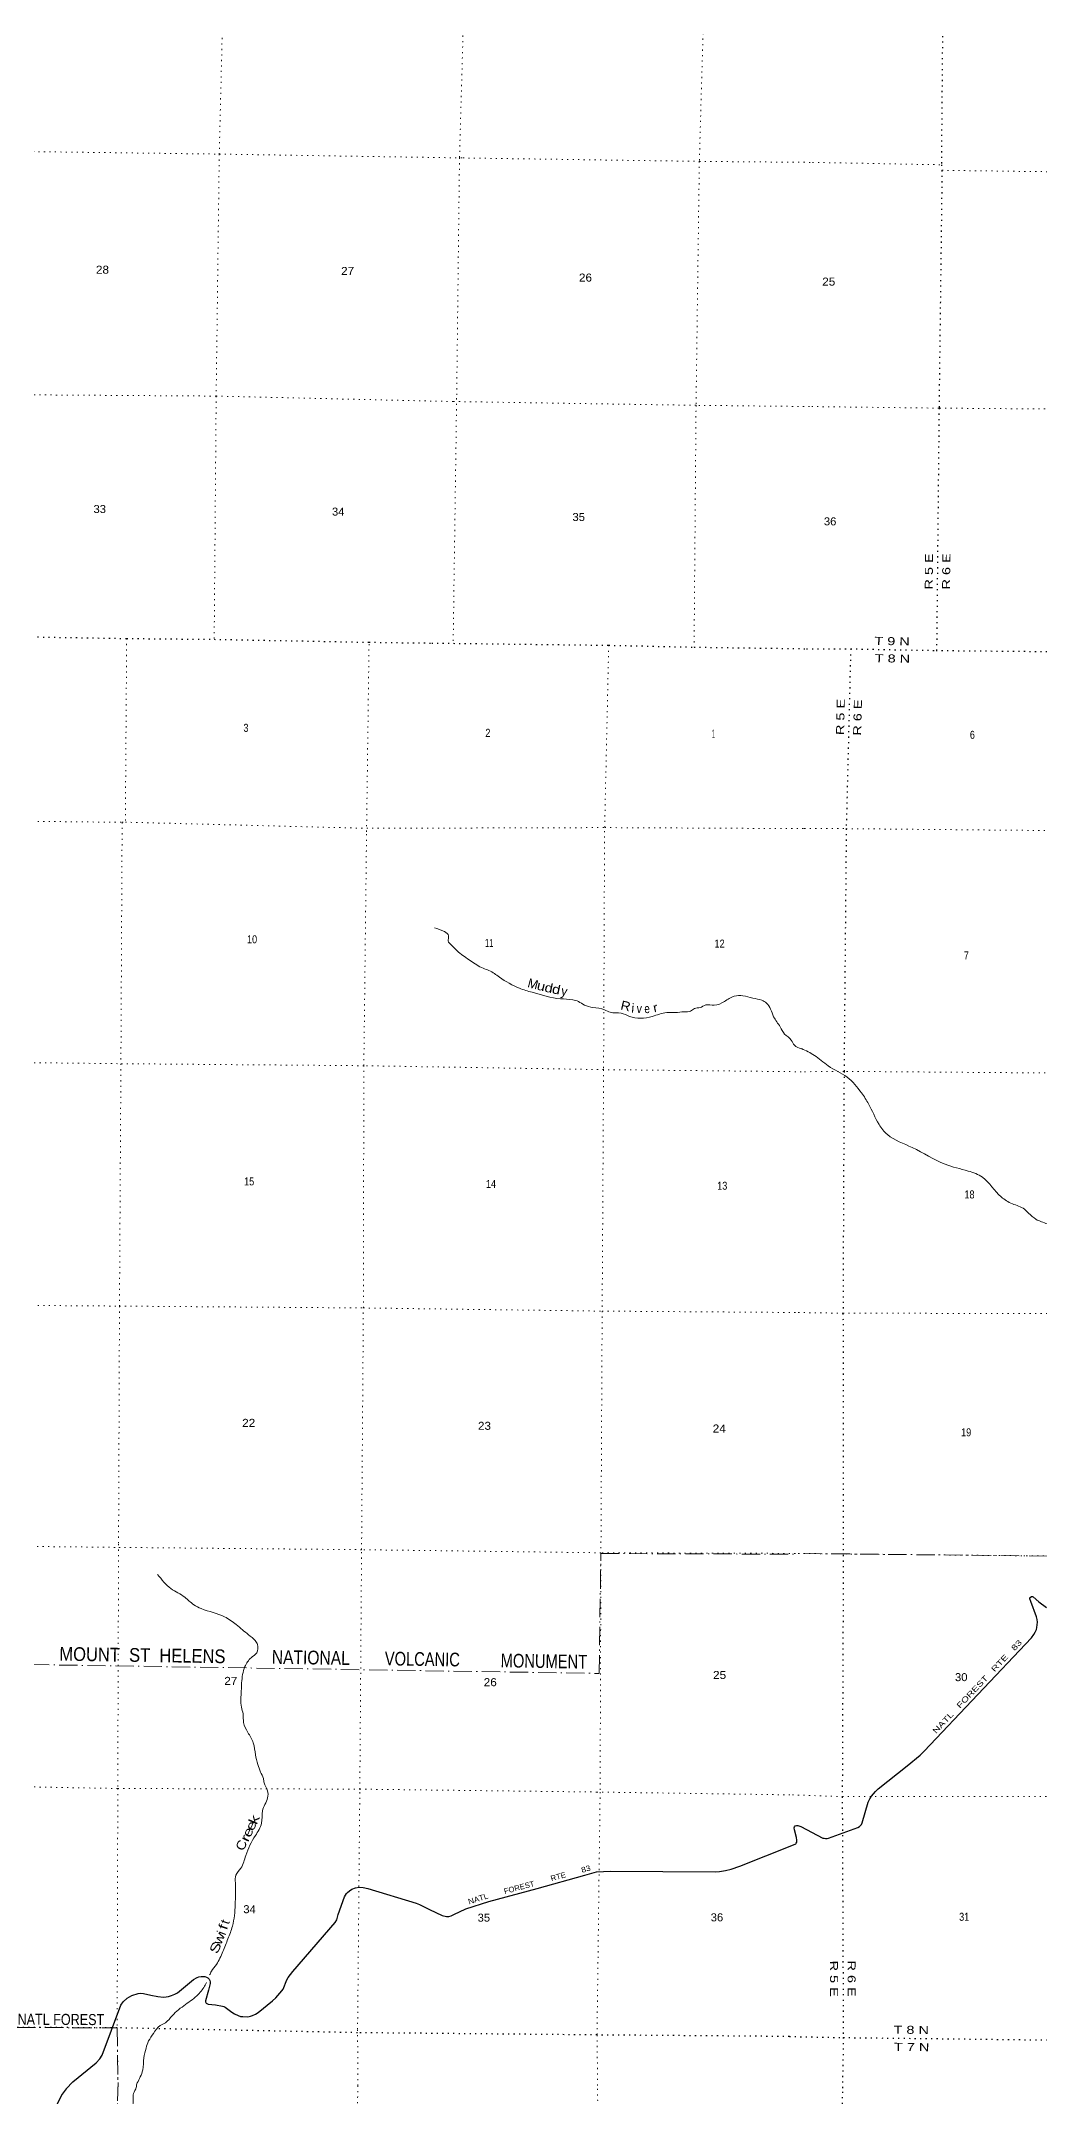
# Model space of a CAD drawing. Header units: feet. Extents: x -509309 to -252658, y -547785 to -360805.
# Drawn here: x -302280 to -280444, y -501859 to -456902 of the extents above; entities that cross this region are included whole.
import ezdxf
from ezdxf.enums import TextEntityAlignment as Align

# ---------------------------------------------------------------- set-up
doc = ezdxf.new("R2010")
doc.units = ezdxf.units.FT
doc.header["$LTSCALE"] = 80
doc.linetypes.add('DOT_DASHED', pattern=[7.7, 5, -1.2, 0.3, -1.2])
doc.linetypes.add('DOTTED', pattern=[1.5, 0.3, -1.2])
for name, color, linetype, lineweight in [('29', 7, 'Continuous', 25), ('39', 7, 'Continuous', 13), ('44', 7, 'DOT_DASHED', 13), ('6', 7, 'DOTTED', 25), ('7', 7, 'DOTTED', 13)]:
    doc.layers.add(name, color=color, linetype=linetype, lineweight=lineweight)
doc.layers.add('30', color=7, linetype='Continuous')
doc.layers.add('41', color=7, linetype='Continuous')

msp = doc.modelspace()

# ---------------------------------------------------------------- linework, layer by layer
at = {"layer": '29'}
for points in [[(-285869.94, -496360.77), (-285779.61, -496322.31), (-285771.52, -496312.74), (-285759.32, -496287.78), (-285757.29, -496245.13), (-285762.68, -496186.91), (-285810.96, -496021.83), (-285816.15, -495972.99), (-285812.09, -495954.71), (-285794.94, -495932.16), (-285767.43, -495922.22), (-285736.99, -495924.25), (-285671.26, -495946.87), (-285192.92, -496199.39), (-285162.6, -496204.51), (-285130.12, -496208.58), (-285095.62, -496206.54), (-285066.88, -496198.15), (-284423.7, -495970.2), (-284388.29, -495948.62), (-284363.93, -495926.28), (-284345.67, -495901.91), (-284331.35, -495866.2), (-284199.12, -495413.01), (-284165.03, -495343.41), (-284124.22, -495284.63), (-284035.13, -495180.94), (-283978.54, -495121.79), (-283345.12, -494617.56), (-283061.92, -494387.72), (-282971.6, -494297.49), (-280623.91, -491822.63), (-280573.56, -491750.74), (-280545.15, -491699.97), (-280518.76, -491639.04), (-280510.68, -491591.06), (-280498.47, -491476.57), (-280502.53, -491419.7), (-280515.54, -491362.91), (-280642, -491028.08), (-280660.84, -490970.87), (-280660.84, -490948.53), (-280657.96, -490937.72), (-280628.37, -490918.07), (-280606.04, -490914.01), (-280587.63, -490923.25), (-280466.03, -491029.94), (-280302.8, -491153.53)], [(-301590.61, -501533.19), (-301074.88, -501113.8), (-300995.06, -501025.36), (-300947.82, -500948.18), (-300534.96, -499853.8), (-300489.51, -499778.36), (-300400.19, -499702.33), (-300297.48, -499645.03), (-300158.48, -499596.89), (-300109.37, -499594.05), (-300042.75, -499597.97), (-299881.61, -499634.15), (-299729.23, -499660.71), (-299603.83, -499676.4), (-299547.99, -499672.48), (-299492.8, -499665.52), (-299427.47, -499645.03), (-299354, -499613.66), (-299297.43, -499581.21), (-298952.22, -499289.7), (-298871.97, -499245.04), (-298828.86, -499233.28), (-298781.24, -499226.93), (-298701.5, -499229.36), (-298662.31, -499239.16), (-298632.02, -499255.76), (-298606.46, -499284.27), (-298589.8, -499311.71), (-298581.97, -499343.08), (-298584.58, -499382.69), (-298619.3, -499524.06), (-298685.81, -499758.84), (-298683.86, -499782.28), (-298670.14, -499807.77), (-298656.43, -499819.53), (-298629.33, -499831.92), (-298469.78, -499842.95), (-298314.5, -499872.48), (-298285.11, -499882.28), (-298259.1, -499894.95), (-298109.58, -500009.81), (-298051.93, -500043.06), (-297973.55, -500080.31), (-297922.6, -500097.96), (-297867.79, -500104.41), (-297758.01, -500105.8), (-297699.86, -500095.59), (-297660.03, -500082.27), (-297591.45, -500048.94), (-297534.48, -500012.71), (-297219.95, -499758.63), (-297151.54, -499692.1), (-297014.38, -499543.08), (-296989.24, -499500.95), (-296909.35, -499296.43), (-296881.13, -499250.94), (-296774.06, -499118.96), (-295848.43, -498048.31), (-295813.22, -497986.29), (-295787.01, -497869.44), (-295645.7, -497486.05), (-295601.59, -497413.76), (-295582, -497386.31), (-295538.89, -497351.02), (-295484.62, -497317.07), (-295405.64, -497284.35), (-295324.05, -497276.11), (-295241.05, -497280.43), (-295136.83, -497301.66), (-294081.03, -497621.6), (-294007.37, -497653.14), (-293791.81, -497761.25), (-293512.79, -497892.56), (-293420.68, -497915.7), (-293369.74, -497915.7), (-293317.23, -497900.27), (-293260, -497868.64), (-292994.72, -497748.35), (-292492.31, -497587.85), (-291436.33, -497305.82), (-290396.12, -497013.48), (-290136.58, -496939.27), (-289835.11, -496920.1), (-287540.26, -496939.26), (-287448.87, -496933.34), (-287320.79, -496911.81), (-287190.16, -496878.23), (-287007.17, -496813.69), (-285869.94, -496360.77)], [(-301590.61, -501533.19), (-301731.77, -501682.48), (-301755.67, -501711.59), (-301821.11, -501803.05), (-301903.61, -501953.46), (-302157.96, -502483.71), (-302229.35, -502613.81), (-302260.52, -502669.94), (-302317.23, -502745.1)]]:
    msp.add_lwpolyline(points, dxfattribs=at)
at = {"layer": '39'}
for points in [[(-293679.58, -476296.16), (-293461.73, -476377.06), (-293370.51, -476468.52), (-293381.93, -476580.88), (-293308.81, -476676.15), (-293154.04, -476824.6), (-292891.36, -477014.5), (-292616.32, -477178.42), (-292488.44, -477228.13), (-292259.32, -477371.43), (-291822.64, -477615.59), (-291546.65, -477703.19), (-290924.01, -477845.07), (-290657.27, -477868.28), (-290533.26, -477905.89), (-290399.7, -477983.79), (-290215.61, -478034.15), (-289963.3, -478087.33), (-289837.45, -478139.02), (-289598.82, -478161.9), (-289416.96, -478230.32), (-288921.08, -478232.11), (-288602.8, -478145.44), (-288412.1, -478147.67), (-288221.13, -478127.81), (-288080.41, -478113.39), (-287993.4, -478058.16), (-287872.69, -478037.48), (-287749.52, -477980.66), (-287564.86, -477984.84), (-287343.04, -477905.07), (-287124.76, -477787.1), (-286937.95, -477779.24), (-286721.76, -477831.99), (-286523.58, -477878.51), (-286419.96, -477941.99), (-286331.23, -478073.6), (-286264.98, -478237.09), (-286123.14, -478457.71), (-286024.7, -478615.55), (-285879.79, -478749.83), (-285808.91, -478863.15), (-285654.23, -478936.22)], [(-285656.8, -478935), (-285375.11, -479083.46), (-285071.77, -479312.12), (-284658.29, -479559.5), (-284343.6, -479904.66), (-284188.66, -480144.48), (-283960.79, -480593.52), (-283777.68, -480815.44), (-283236.11, -481097.72), (-282516.63, -481463.36), (-282012.37, -481612.92), (-281698.46, -481749.3), (-281292.07, -482179.32), (-281046.38, -482327.34), (-280782.49, -482447.36), (-280690.78, -482532.22), (-280529.21, -482667.69), (-280283.25, -482769.53), (-279866.04, -483065.12), (-279417.07, -483413.09), (-279268.03, -483632.8), (-278998.23, -484110.19), (-278929.5, -484692.78), (-278949.1, -484957.65), (-278897.72, -485421.7), (-279199.77, -485652.77), (-279373.94, -485954.86), (-279285.86, -486314.73), (-279131.1, -486584.66), (-278789.71, -486819.57), (-278508.48, -487060.14), (-278210.21, -487128.17), (-277577.75, -487294.56), (-277267.96, -487359.08)], [(-299733.99, -490435.5), (-299442.63, -490742.24), (-299137.8, -490932.63), (-298945.06, -491095.59), (-298779.48, -491181.9), (-298269.72, -491360.62), (-298012.84, -491532.37), (-297744.54, -491754.47), (-297601.51, -491878.68), (-297550.4, -491967.66), (-297566.65, -492146.26), (-297688.46, -492255.31), (-297823.37, -492450.6), (-297895.97, -492803.3), (-297904.19, -492981.98), (-297902.49, -493333.54), (-297866.17, -493482.62), (-297852.46, -493673.61), (-297760.73, -493887.62), (-297641.12, -494120.03), (-297594.08, -494375.7), (-297542.49, -494589.24), (-297484.3, -494754.64), (-297421.77, -494893.98), (-297402.9, -494992.63), (-297328.75, -495166.25), (-297330.62, -495318.9), (-297440.57, -495606.88), (-297459.92, -495873.82), (-297595.74, -496143.42), (-297805.88, -496578.88), (-297913.7, -496856.84), (-298020.01, -497012.28), (-298034.06, -497174.83), (-298037.93, -497652.88), (-298097.98, -498128.26), (-298195.71, -498402.32), (-298307.57, -498682.24), (-298447.53, -498961.83), (-298555.8, -499113.23), (-298595.98, -499192.94)], [(-298662.72, -499355.41), (-298692, -499412.96), (-298845.1, -499618.07), (-299122.85, -499837.8), (-299412.97, -500083.49), (-299563.47, -500240.42), (-299674.64, -500301.39), (-299825.31, -500472.39), (-299929.72, -500635.89), (-299985.87, -500793.92), (-300034.66, -501006.28), (-300057.99, -501271.17), (-300112.04, -501421.2), (-300179.2, -501552.23)], [(-301261.34, -503433.24), (-301239.42, -503363.55), (-301214.02, -503314.04), (-301162.68, -503194.96), (-301149.6, -503080.85), (-301062.07, -502958.74), (-300916.37, -502912.53), (-300739.37, -502820.98), (-300563.38, -502767.56), (-300415.54, -502641.08), (-300329.1, -502484.8), (-300295.83, -502290.92), (-300301.94, -502144.16), (-300272.72, -502026.48), (-300265.44, -501904.18), (-300260.32, -501787.85), (-300200.49, -501650.92), (-300190.48, -501576.9), (-300179.2, -501552.23)]]:
    msp.add_spline(points, degree=3, dxfattribs=at)
at = {"layer": '44'}
msp.add_line((-279046.54, -490045.2), (-285790.86, -489974.15), dxfattribs=at)
for points in [[(-303117.9, -492395.42), (-290079.86, -492598.94), (-290043.31, -489977.08), (-285776.26, -489991.49)], [(-305908.18, -501476.54), (-305884.73, -500327.12), (-300616.85, -500350.63), (-300598.96, -501546.13)], [(-300598.96, -501546.13), (-300704.27, -505864.29), (-295420.77, -505920.55), (-295483.23, -511264.54), (-290185.22, -511303.13), (-286055.84, -511376.25)]]:
    msp.add_lwpolyline(points, dxfattribs=at)
at = {"layer": '6'}
for points in [[(-282568.35, -456072.31), (-282598.11, -459607.05), (-282584.79, -459727.58), (-282649.57, -464928.67), (-282702.93, -470228.23)], [(-314813.24, -469729.05), (-314812, -469729.08), (-311040.37, -469795.33), (-309091.19, -469818.15), (-305675.2, -469906.36), (-303798.04, -469908.25), (-300409.78, -469965.99), (-298496.68, -469984.38), (-295110.5, -470048.13), (-293741.48, -470066.16), (-289871.25, -470113.48), (-288004.62, -470155.43), (-285545.93, -470189.67)], [(-285545.93, -470189.67), (-284580.95, -470192.89), (-282712.92, -470228.13), (-279363.5, -470260.16), (-277485.29, -470269.36), (-273971.47, -470298.36), (-272217.45, -470290.76), (-268667.83, -470366.15), (-266949.96, -470372.38), (-263390, -470393.63), (-261724.29, -470405.58), (-258164.34, -470428.83), (-256432.38, -470425.11), (-253818.82, -470456.57)], [(-284580.95, -470192.89), (-284678.33, -474125.04), (-284725.69, -479432.63), (-284748.89, -484722.29), (-284742.03, -490012.14), (-284765.18, -495293.77), (-284742.15, -500561.63), (-284761.91, -501746.82)], [(-285921.67, -500539.3), (-290126.6, -500505.59), (-295364.04, -500456.32), (-300616.85, -500350.63), (-305959.03, -500324.33), (-311190.3, -500267.01), (-316316.66, -500164.81), (-317689.04, -500138.68)], [(-285921.67, -500539.3), (-284742.15, -500561.63), (-279572.77, -500622.59), (-274252.93, -500664.38), (-268973.19, -500707.93), (-263709.57, -500765.44), (-258391.8, -500817.25), (-254152.96, -500820.44)], [(-284761.91, -501746.82), (-284885.58, -506128.9), (-284973.39, -511416.53), (-285037.45, -516738.46), (-285098.72, -521966.13), (-285115.13, -525091.85)]]:
    msp.add_lwpolyline(points, dxfattribs=at)
at = {"layer": '7'}
for p, q in [((-285414.26, -459554.32), (-282598.11, -459607.05)), ((-300409.78, -469965.99), (-300439.11, -473983.24))]:
    msp.add_line(p, q, dxfattribs=at)
for points in [[(-298299.38, -455874.1), (-298386.24, -459373.2), (-298453.35, -464665.59), (-298496.68, -469984.38)], [(-293033.19, -455941.64), (-293133.14, -459454.79), (-293195.94, -464713.08), (-293271.78, -470073.67)], [(-287786.84, -456007.74), (-287890.02, -459532.25), (-287961.66, -464866.77), (-288004.62, -470155.43)], [(-314585.48, -459147.38), (-308920.68, -459219.73), (-303659.57, -459303.42), (-298386.24, -459373.2), (-293058.84, -459457.58), (-287890.02, -459532.25), (-285414.26, -459554.32)], [(-282584.79, -459727.58), (-277315.25, -459799.18), (-272169.49, -459787.73), (-266817.46, -459809.63), (-261577.03, -459720.45), (-256393.63, -459783.5), (-253701.7, -459813.78)], [(-285480.37, -464894.15), (-287961.66, -464866.77), (-293273.03, -464784.59), (-298453.35, -464665.59), (-303723.08, -464630.01), (-308986.47, -464568.38), (-314650.6, -464441.81)], [(-253760.74, -465179.38), (-256427.36, -465159.43), (-261640.93, -465112.25), (-266926.72, -465076.7), (-272244.51, -465026.89), (-277452, -464969.72), (-282649.57, -464928.67), (-285480.37, -464894.15)], [(-295355.87, -501613.78), (-295361.25, -500382.02), (-295312.58, -495129.59), (-295274.27, -489893.11), (-295235.35, -484606.42), (-295224.41, -479309.35), (-295165.35, -474191.64), (-295110.5, -470048.13)], [(-289871.25, -470113.48), (-289961.24, -474176.23), (-289983.4, -479394.82), (-290014.22, -484675.58), (-290041.07, -489960.41), (-290059.28, -495195.12), (-290126.6, -500505.59), (-290112.93, -501680.24)], [(-317325.83, -473735.28), (-316116.25, -473749.48), (-311080.09, -473840.58), (-305796.87, -473922.52), (-305712.61, -473927.53), (-300509.42, -473986.44), (-300439.11, -473983.24), (-295162.56, -474117.34), (-289958.45, -474101.93), (-285594.64, -474124.16)], [(-300509.42, -473986.44), (-300536.22, -479267.25), (-300567.26, -484566.09), (-300587.24, -489770.64), (-300604.67, -495115.85), (-300616.85, -500350.63), (-300598.96, -501546.13)], [(-285594.64, -474124.16), (-284678.33, -474125.04), (-279466.78, -474174.2), (-274106.79, -474206.19), (-272336.5, -474221.43)], [(-285660.46, -479441.09), (-289983.4, -479394.82), (-295224.41, -479309.35), (-300610.52, -479264.46), (-305765.44, -479202.01), (-311141.54, -479163.17), (-316177.6, -479064.03), (-317398.85, -479043.51)], [(-253920.01, -479651.43), (-258310.84, -479628.4), (-263554.56, -479595.1), (-268852.4, -479563.49), (-274106.14, -479530.13), (-279486.03, -479473.93), (-284725.69, -479432.63), (-285660.46, -479441.09)], [(-317471.69, -484338.06), (-316228.69, -484360.63), (-311154.29, -484444.15), (-305830.9, -484524.55), (-300567.26, -484566.09), (-295235.35, -484606.42), (-290014.22, -484675.58), (-285725.65, -484706.1)], [(-285725.65, -484706.1), (-284748.89, -484722.29), (-279509.02, -484727.46), (-274137.14, -484781.6), (-268849.38, -484825.2), (-263581.71, -484874.7), (-258338.02, -484912.02), (-253978.4, -484958.31)], [(-285790.86, -489974.15), (-290041.07, -489960.41), (-295274.27, -489893.11), (-300664.33, -489842.15), (-305959.86, -489782.16), (-311164.89, -489713.09), (-316271.5, -489637.24), (-317544.37, -489622.1)], [(-254036.95, -490278.96), (-258383.61, -490259.77), (-263624.91, -490156.22), (-268896.72, -490128.78), (-274202.54, -490089.08), (-279517.05, -490038.27), (-284745.22, -489986.68), (-285790.86, -489974.15)], [(-317616.66, -494876.99), (-316217.49, -494880.74), (-311168.89, -494935.92), (-305911.75, -495015.55), (-300604.67, -495115.85), (-295312.58, -495129.59), (-290133.58, -495192.33), (-285856.26, -495255.95)], [(-285852.94, -495254.3), (-284765.18, -495293.77), (-279559.34, -495290.71), (-274223.67, -495366.72), (-268929.78, -495390.28), (-263621.93, -495425.97), (-258394.56, -495511.37), (-254094.63, -495519.02)], [(-300871.88, -517347.04), (-300853.44, -516483.33), (-300782.45, -511195.8), (-300704.27, -505864.29), (-300598.94, -501547.53)], [(-295355.87, -501613.78), (-295420.77, -505920.55), (-295483.23, -511264.54), (-295663.02, -516569.17), (-295688.23, -521310.97)], [(-290179.85, -510943.08), (-290106.53, -506027.86), (-290112.93, -501680.24)]]:
    msp.add_lwpolyline(points, dxfattribs=at)

# ---------------------------------------------------------------- texts
at = {"layer": '30'}
for s, rotation, width, p in [('NATL   FOREST   RTE   83', 46.511, 1.4, (-282714.99, -493925.27)), ('FOREST', 14.953, 1.05, (-292144.24, -497424.75)), ('RTE', 15.697, 1.05, (-291121.71, -497144.04)), ('83', 15.957, 1.15, (-290452.65, -496960.76)), ('NATL', 17.717, 1.1, (-292923.02, -497651.96))]:
    msp.add_text(s, height=120, rotation=rotation, dxfattribs=dict(at, width=width)).set_placement(p)
at = {"layer": '41'}
for s, rotation, p in [('M', 345.202, (-291551.84, -477615.48)), ('y', 349.021, (-290860.41, -477775.06)), ('i', 355.447, (-289350.99, -478148.97)), ('i', 355.447, (-289350.99, -478148.97)), ('i', 69.176, (-298244.73, -498307.93))]:
    msp.add_text(s, height=200, rotation=rotation, dxfattribs=at).set_placement(p, align=Align.CENTER)
for s, rotation, width, p in [('u', 346.117, 1.2, (-291371.09, -477661.34)), ('d', 348.212, 1.2, (-291200.4, -477704.46)), ('d', 348.212, 1.2, (-291037.65, -477738.71)), ('R', 347.117, 1.1, (-289522.2, -478098.99)), ('v', 357.168, 0.85, (-289207.74, -478157.84)), ('e', 3.278, 0.8, (-289027.07, -478158.45)), ('r', 12.069, 1.1, (-288830.96, -478133.85)), ('e', 65.145, 1.35, (-297601.25, -495969.19)), ('k', 66.379, 1.45, (-297532.63, -495834.97)), ('C', 68.185, 1.15, (-297810.72, -496391.38)), ('r', 64.361, 1.5, (-297728.49, -496242.89)), ('e', 64.117, 1.35, (-297670.03, -496113.35)), ('f', 71.564, 1.35, (-298206.41, -498175.18)), ('t', 70.849, 1.05, (-298166.72, -498063.95)), ('S', 65.047, 1.4, (-298380.52, -498638.37)), ('w', 67.826, 1.3, (-298298.74, -498435.6))]:
    msp.add_text(s, height=200, rotation=rotation, dxfattribs=dict(at, width=width)).set_placement(p, align=Align.CENTER)
at = {"layer": '44'}
for s, height, rotation, width, p in [('MOUNT  ST  HELENS', 300, 359.106, 0.9, (-301883.19, -492319.33)), ('NATIONAL', 300, 359.106, 0.85, (-297238.63, -492387.18)), ('VOLCANIC', 300, 359.106, 0.8, (-294768.15, -492421.23)), ('MONUMENT', 300, 359.106, 0.8, (-292234.97, -492465.29)), ('NATL FOREST', 242, 359.718, 0.85, (-302796.73, -500281.2))]:
    msp.add_text(s, height=height, rotation=rotation, dxfattribs=dict(at, width=width)).set_placement(p)
at = {"layer": '6', "width": 1.35}
for s, rotation, p in [('R 5 E', 89.423, (-282787.44, -468895.11)), ('R 6 E', 89.423, (-282408.06, -468894.47)), ('T 9 N', 358.919, (-284062.95, -470104.21)), ('T 8 N', 358.919, (-284054.9, -470483.4)), ('R 5 E', 88.581, (-284727.71, -472079.75)), ('R 6 E', 88.581, (-284353.24, -472092.25)), ('R 5 E', 270.25, (-285033.58, -498880.27)), ('R 6 E', 270.25, (-284649.51, -498878.58)), ('T 8 N', 359.324, (-283643.41, -500475.88)), ('T 7 N', 359.324, (-283634.32, -500851.5))]:
    msp.add_text(s, height=175, rotation=rotation, dxfattribs=at).set_placement(p)
at = {"layer": '7'}
for s, width, p in [('28', 1.1, (-301082.62, -461989.22)), ('27', 1.1, (-295722.43, -462015.82)), ('26', 1.1, (-290522.31, -462161.07)), ('25', 1.1, (-285203.39, -462248.74)), ('33', 1.05, (-301135.84, -467222.39)), ('34', 1.05, (-295921.24, -467278.83)), ('35', 1.05, (-290663.42, -467397.02)), ('36', 1.05, (-285166.72, -467492.56)), ('3', 0.85, (-297857.53, -472007.75)), ('2', 0.85, (-292568.12, -472116.82)), ('1', 0.4, (-287616.63, -472136.49)), ('6', 0.85, (-281975.23, -472159.65)), ('10', 0.85, (-297779.38, -476631.84)), ('11', 0.65, (-292576.44, -476710.84)), ('12', 0.85, (-287557.95, -476725.85)), ('7', 0.85, (-282106.56, -476982.24)), ('15', 0.85, (-297842.49, -481926.29)), ('14', 0.85, (-292555.17, -481980.14)), ('13', 0.85, (-287499.35, -482021.39)), ('18', 0.85, (-282094.25, -482212.1)), ('22', 1.1, (-297885.36, -487206.91)), ('23', 1.1, (-292730.77, -487271.36)), ('24', 1.1, (-287596.35, -487330.48)), ('19', 0.85, (-282166.97, -487414.02)), ('27', 1.1, (-298275.8, -492849.62)), ('26', 1.1, (-292604.49, -492878.35)), ('25', 1.1, (-287590.05, -492720.12)), ('30', 1.05, (-282300.21, -492767.67)), ('34', 1.05, (-297859.74, -497842.13)), ('35', 1.05, (-292737.72, -498026.99)), ('36', 1.05, (-287641.29, -498020.2)), ('31', 0.85, (-282209.59, -498008.35))]:
    msp.add_text(s, height=175, dxfattribs=dict(at, width=width)).set_placement(p)

doc.saveas('drawing.dxf')
